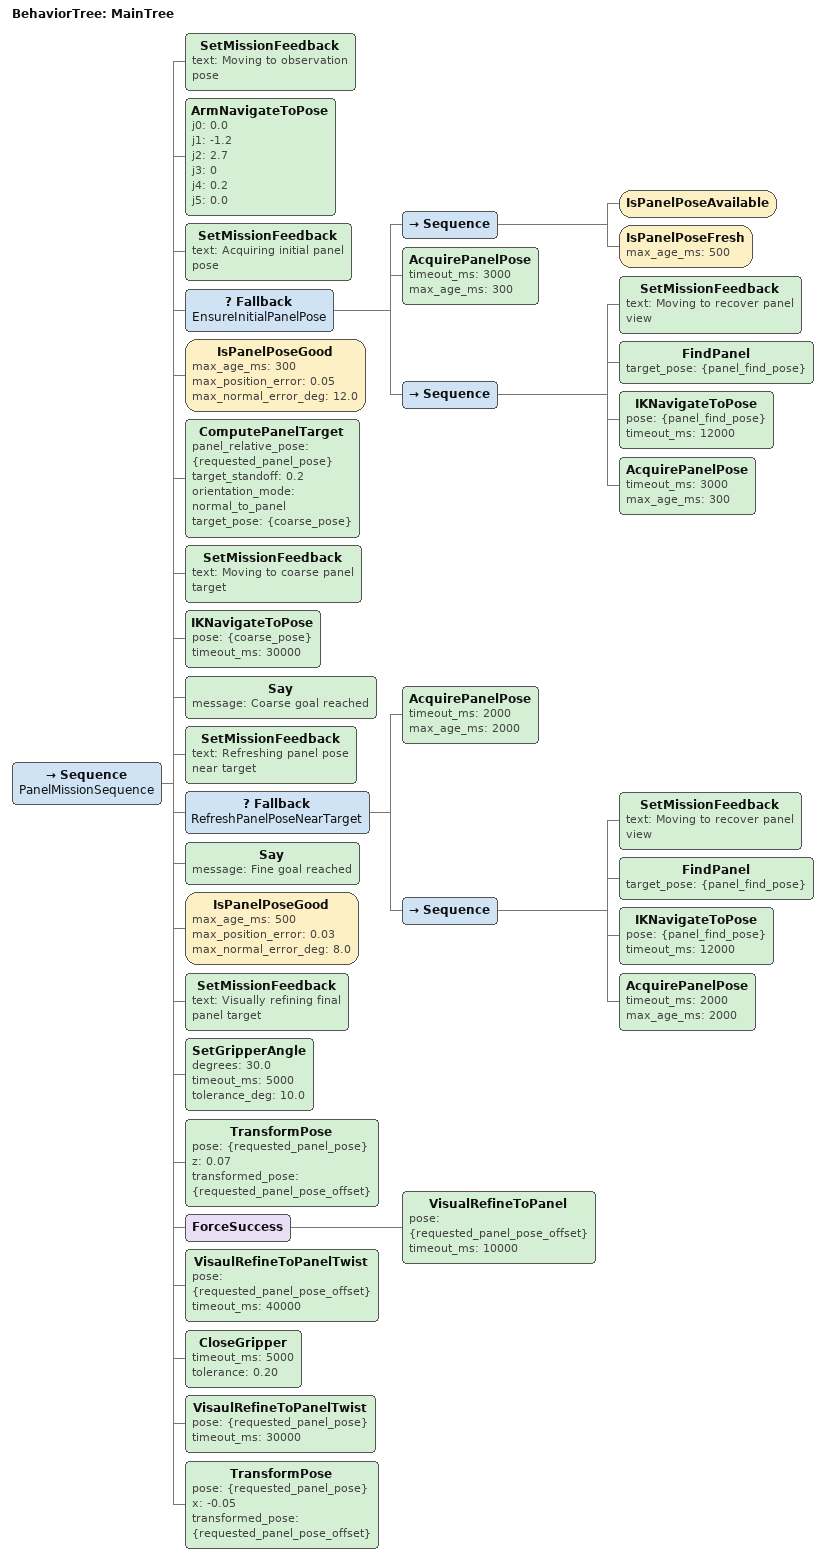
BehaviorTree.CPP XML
<root main_tree_to_execute="MainTree">
  <BehaviorTree ID="MainTree">
    <Sequence name="PanelMissionSequence">
      <SetMissionFeedback text="Moving to observation pose" />
      <ArmNavigateToPose j0="0.0" j1="-1.2" j2="2.7" j3="0" j4="0.2" j5="0.0" />

      <SetMissionFeedback text="Acquiring initial panel pose" />
      <Fallback name="EnsureInitialPanelPose">
        <Sequence>
          <IsPanelPoseAvailable />
          <IsPanelPoseFresh max_age_ms="500" />
        </Sequence>
        <AcquirePanelPose timeout_ms="3000" max_age_ms="300" />
        <Sequence>
           <!-- Keeping this block, as it may be useful to move the arm in a position where it won't occlude the panel -->
          <SetMissionFeedback text="Moving to recover panel view" />
          <FindPanel target_pose="{panel_find_pose}" />
          <IKNavigateToPose pose="{panel_find_pose}" timeout_ms="12000" />
          <AcquirePanelPose timeout_ms="3000" max_age_ms="300" />
        </Sequence>
      </Fallback>

      <IsPanelPoseGood
        max_age_ms="300"
        max_position_error="0.05"
        max_normal_error_deg="12.0" />

      <ComputePanelTarget
        panel_relative_pose="{requested_panel_pose}"
        target_standoff="0.2"
        orientation_mode="normal_to_panel"
        target_pose="{coarse_pose}" />

      <SetMissionFeedback text="Moving to coarse panel target" />
      <IKNavigateToPose pose="{coarse_pose}" timeout_ms="30000" />
      <Say message="Coarse goal reached" />

      <SetMissionFeedback text="Refreshing panel pose near target" />
      <Fallback name="RefreshPanelPoseNearTarget">
        <AcquirePanelPose timeout_ms="2000" max_age_ms="2000" />
        <Sequence>
          <SetMissionFeedback text="Moving to recover panel view" />
          <FindPanel target_pose="{panel_find_pose}" />
          <IKNavigateToPose pose="{panel_find_pose}" timeout_ms="12000" />
          <AcquirePanelPose timeout_ms="2000" max_age_ms="2000" />
        </Sequence>
      </Fallback>

      <Say message="Fine goal reached" />

      <IsPanelPoseGood
        max_age_ms="500"
        max_position_error="0.03"
        max_normal_error_deg="8.0" />

      <SetMissionFeedback text="Visually refining final panel target" />

      <SetGripperAngle degrees="30.0" timeout_ms="5000" tolerance_deg="10.0" />

      <TransformPose
        pose="{requested_panel_pose}"
        z="0.07"
        transformed_pose="{requested_panel_pose_offset}" />

      <ForceSuccess>
          <VisualRefineToPanel
            pose="{requested_panel_pose_offset}"
            timeout_ms="10000" />
      </ForceSuccess>

      <VisaulRefineToPanelTwist
        pose="{requested_panel_pose_offset}"
        timeout_ms="40000" />

      <CloseGripper timeout_ms="5000" tolerance="0.20" />
      <VisaulRefineToPanelTwist
        pose="{requested_panel_pose}"
        timeout_ms="30000" />

      <!-- Note, this does take the rotation into account! -->
      <TransformPose
        pose="{requested_panel_pose}"
        x="-0.05"
        transformed_pose="{requested_panel_pose_offset}" />

    </Sequence>
  </BehaviorTree>
</root>
